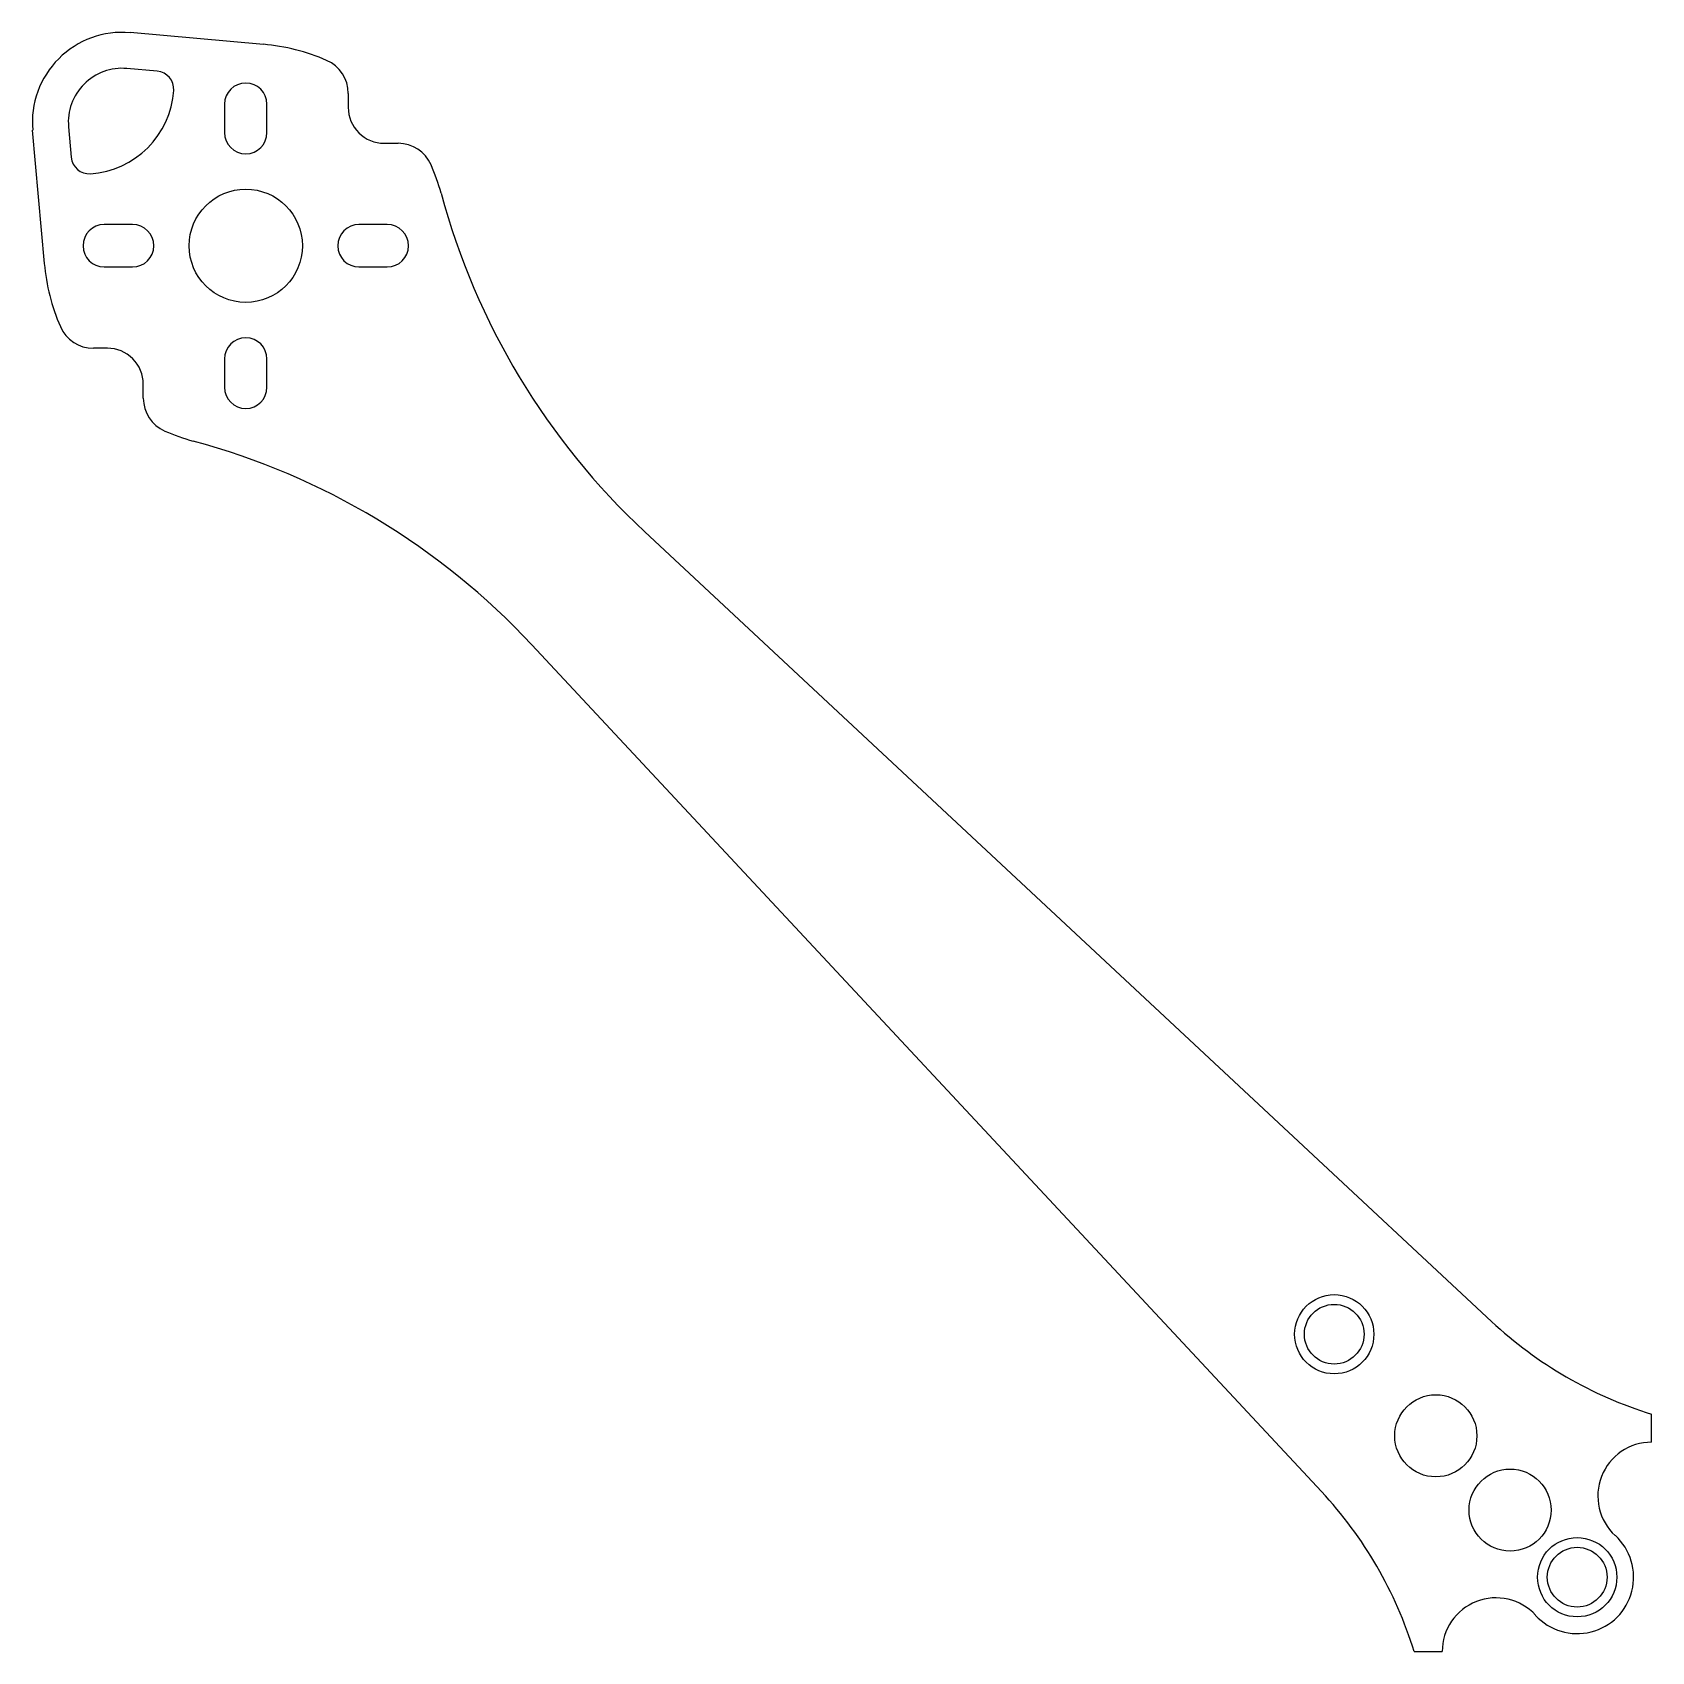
# Model space of a CAD drawing. Header units: millimetres. Extents: x -114 to 0, y 0 to 114.
import ezdxf

# ---------------------------------------------------------------- set-up
doc = ezdxf.new("R2010")
doc.units = ezdxf.units.MM

msp = doc.modelspace()

# ---------------------------------------------------------------- linework, layer by layer
at = {"color": 7, "linetype": 'Continuous', "lineweight": 25}
for p, q in [((-98.1, 113.58), (-107.53, 114.41)), ((-105.6, 111.69), (-107.75, 111.87)), ((-92.11, 110.12), (-92.11, 109.13)), ((-100.85, 109.35), (-100.85, 107.35)), ((-97.85, 107.35), (-97.85, 109.35)), ((-111.87, 107.75), (-111.69, 105.6)), ((-113.58, 98.1), (-114.41, 107.53)), ((-89.57, 106.59), (-88.58, 106.59)), ((-107.35, 100.85), (-109.35, 100.85)), ((-89.35, 100.85), (-91.35, 100.85)), ((-109.35, 97.85), (-107.35, 97.85)), ((-91.35, 97.85), (-89.35, 97.85)), ((-109.13, 92.11), (-110.12, 92.11)), ((-100.85, 91.35), (-100.85, 89.35)), ((-97.85, 89.35), (-97.85, 91.35)), ((-106.59, 88.58), (-106.59, 89.57)), ((-11.32, 23.34), (-71.15, 79.13)), ((-23.34, 11.32), (-79.13, 71.15)), ((0, 14.8), (0, 16.78)), ((-16.78, 0), (-14.8, 0))]:
    msp.add_line(p, q, dxfattribs=at)
for centre, radius in [((-99.35, 99.35), 4), ((-22.43, 22.43), 2.8), ((-22.43, 22.43), 2.11), ((-15.25, 15.25), 2.9), ((-10, 10), 2.9), ((-5.26, 5.26), 2.8), ((-5.26, 5.26), 2.11)]:
    msp.add_circle(centre, radius, dxfattribs=at)
for centre, radius, start, end in [((-108.08, 108.08), 6.35, 85.0052, 184.9948), ((-99.35, 99.35), 14.29, 66.4257, 85.0052), ((-94.65, 110.12), 2.54, 0, 66.4257), ((-108.08, 108.08), 3.81, 85.0052, 184.9948), ((-105.71, 110.42), 1.27, 356.0284, 85.0052), ((-110.77, 110.77), 6.35, 273.9716, 356.0284), ((-99.35, 109.35), 1.5, 359.9966, 179.9966), ((-89.57, 109.13), 2.54, 180, 270.0034), ((-99.35, 107.35), 1.5, 179.9966, 359.9966), ((-88.58, 104.05), 2.54, 23.5755, 90.0034), ((-110.42, 105.71), 1.27, 184.9948, 273.9716), ((-99.35, 99.35), 14.29, 15.0821, 23.5755), ((-36.5, 116.28), 50.8, 195.0821, 227), ((-109.35, 99.35), 1.5, 89.9966, 269.9966), ((-107.35, 99.35), 1.5, 269.9966, 89.9966), ((-91.35, 99.35), 1.5, 89.9966, 269.9966), ((-89.35, 99.35), 1.5, 269.9966, 89.9966), ((-99.35, 99.35), 14.29, 184.9948, 203.5743), ((-110.12, 94.65), 2.54, 203.5743, 270), ((-99.35, 91.35), 1.5, 359.9966, 179.9966), ((-109.13, 89.57), 2.54, 359.9966, 90), ((-99.35, 89.35), 1.5, 179.9966, 359.9966), ((-104.05, 88.58), 2.54, 179.9966, 246.4245), ((-99.35, 99.35), 14.29, 246.4245, 254.9179), ((-116.28, 36.5), 50.8, 43, 74.9179), ((8.63, 44.73), 29.25, 227, 252.8401), ((0, 11), 3.8, 90, 227.4631), ((-44.73, -8.63), 29.25, 17.1599, 43), ((-5.26, 5.26), 3.99, 222.5369, 47.4631), ((-11, 0), 3.8, 42.5369, 180)]:
    msp.add_arc(centre, radius, start, end, dxfattribs=at)

doc.saveas('drawing.dxf')
